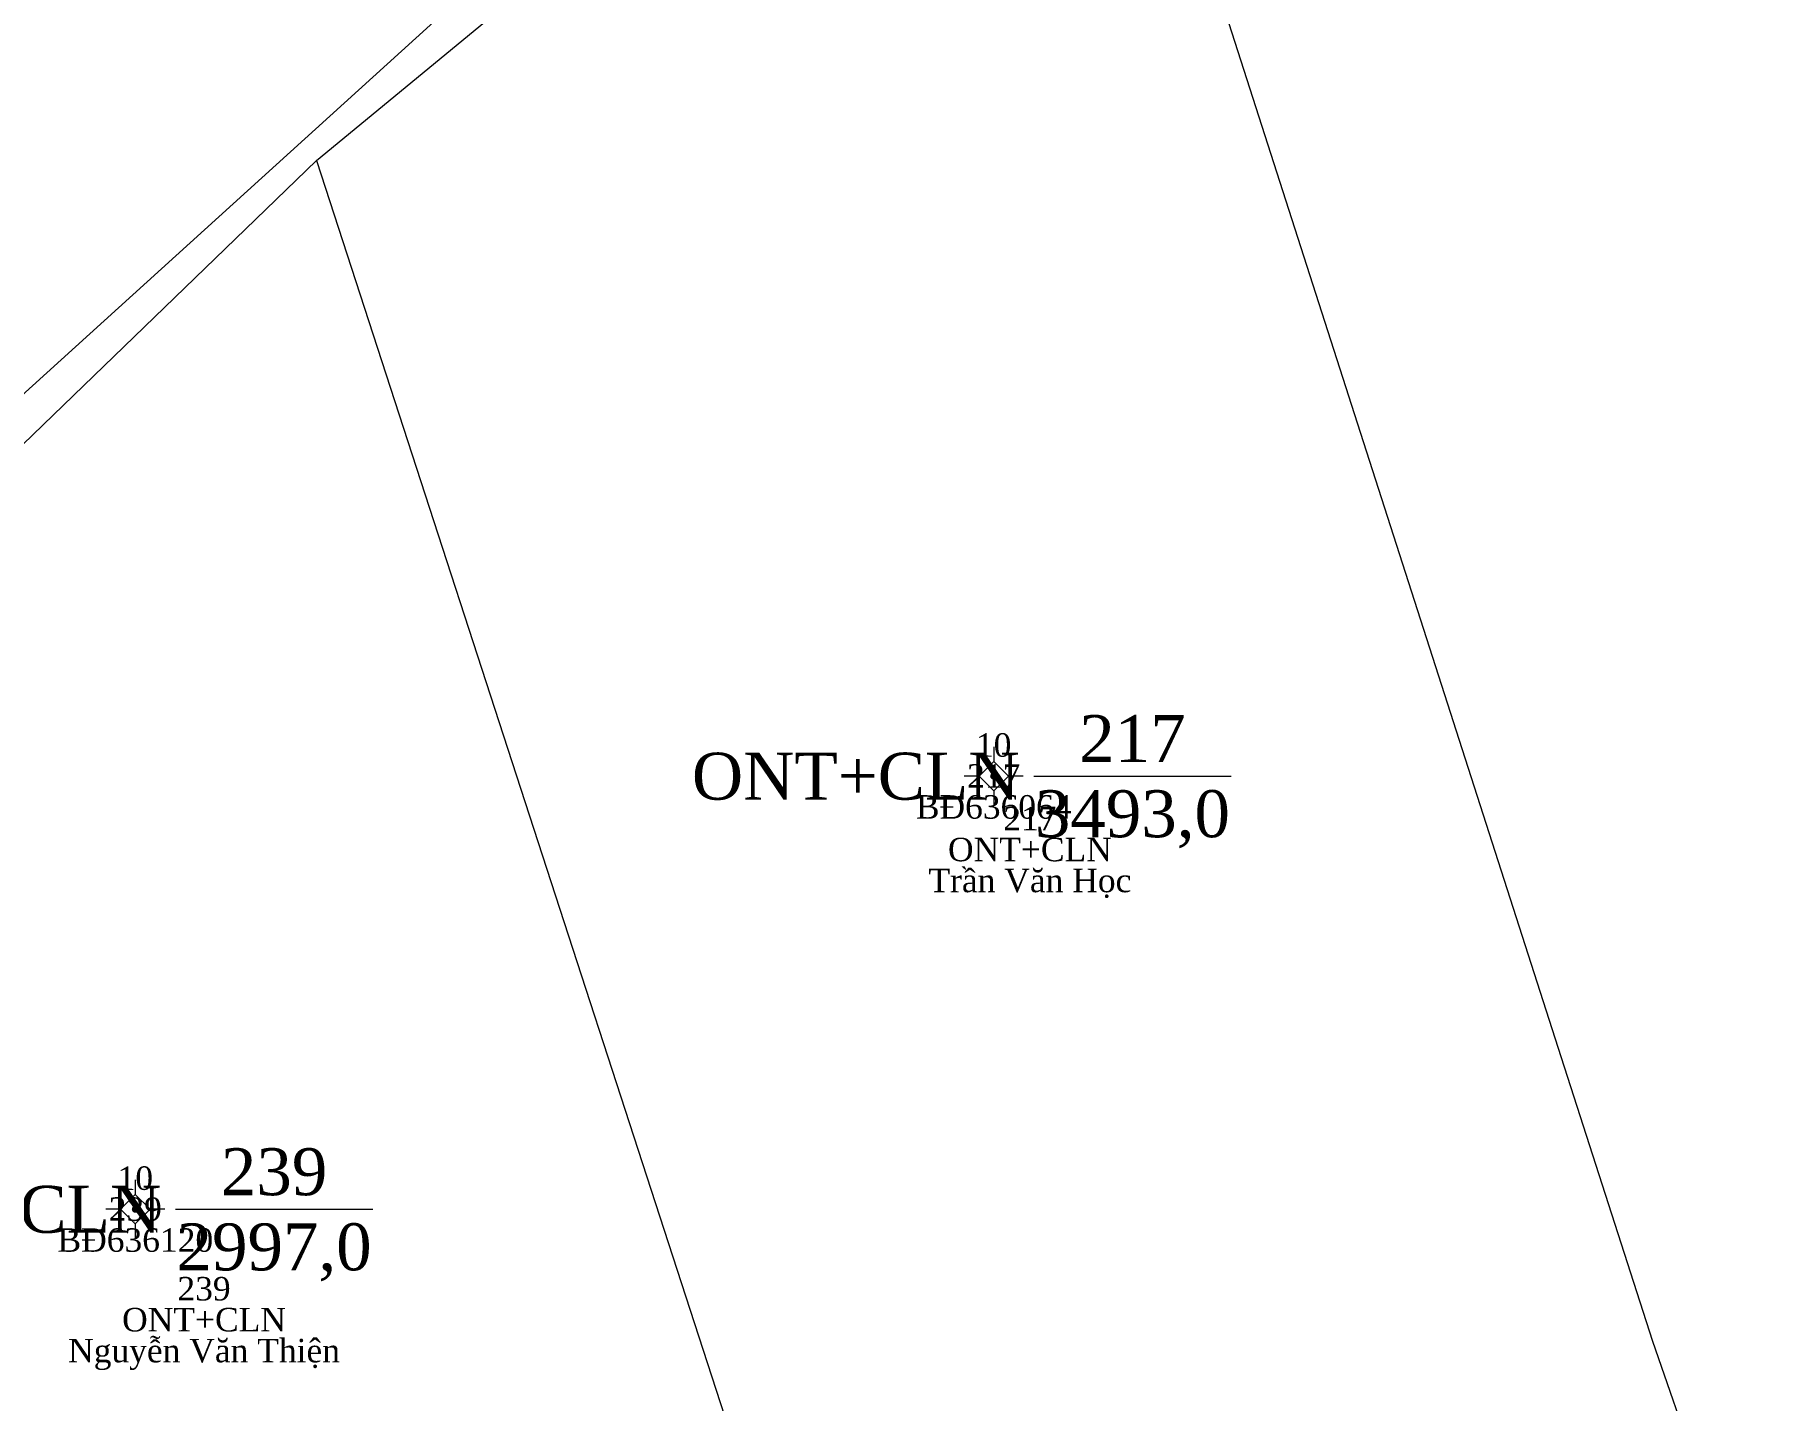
# Model space of a CAD drawing. Header units: metres. Extents: x 543340 to 549474, y 1840490 to 1845220.
# Drawn here: x 547951.4 to 548025.1, y 1842195.8 to 1842253.9 of the extents above; entities that cross this region are included whole.
import ezdxf
from ezdxf.enums import TextEntityAlignment as Align

# ---------------------------------------------------------------- set-up
doc = ezdxf.new("R2010")
doc.units = ezdxf.units.M
doc.header["$MEASUREMENT"] = 0
for name, color, linetype, lineweight in [('Level 10', 7, 'Continuous', 0), ('Level 11', 7, 'Continuous', 0), ('Level 13', 7, 'Continuous', 0), ('Level 15', 7, 'Continuous', 0), ('Level 19', 7, 'Continuous', 0), ('Level 2', 7, 'Continuous', 0), ('Level 4', 7, 'Continuous', 0)]:
    doc.layers.add(name, color=color, linetype=linetype, lineweight=lineweight)
doc.styles.add('Style-Times New Roman', font='times.ttf')

# ---------------------------------------------------------------- blocks, each defined once
blk = doc.blocks.new('CENTRD')
at = {"layer": 'Level 11', "linetype": 'Continuous', "lineweight": 0}
h = blk.add_hatch(color=1, dxfattribs=at)
edge = h.paths.add_edge_path()
edge.add_arc((0, 0), 1.5, 0, 360)
at = {"layer": 'Level 11', "color": 1, "linetype": 'Continuous', "lineweight": 0}
for p, q in [((0, 12.5), (0, 6.25)), ((-6.25, 0), (-12.5, 0)), ((0, 6.25), (-6.25, 0)), ((-6.25, 0), (0, -6.25)), ((6.25, 0), (0, 6.25)), ((0, -6.25), (6.25, 0)), ((12.5, 0), (6.25, 0)), ((0, -6.25), (0, -12.5))]:
    blk.add_line(p, q, dxfattribs=at)
blk = doc.blocks.new('N_THUA_121')
at = {"layer": 'Level 13', "color": 1, "linetype": 'Continuous', "lineweight": 0}
blk.add_line((1.704, 0), (10.114, 0), dxfattribs=at)
at = {"layer": 'Level 13', "color": 5, "linetype": 'Continuous', "lineweight": 0, "style": 'Style-Times New Roman'}
blk.add_text('217', height=2, dxfattribs=at).set_placement((5.909, 1.6), align=Align.MIDDLE_CENTER)
at = {"layer": 'Level 2', "color": 3, "linetype": 'Continuous', "lineweight": 0, "style": 'Style-Times New Roman'}
blk.add_text('ONT+CLN', height=2, dxfattribs=at).set_placement((1.104, 0), align=Align.MIDDLE_RIGHT)
at = {"layer": 'Level 4', "color": 1, "linetype": 'Continuous', "lineweight": 0, "style": 'Style-Times New Roman'}
blk.add_text('3493,0', height=2, dxfattribs=at).set_placement((5.909, -1.6), align=Align.MIDDLE_CENTER)
blk = doc.blocks.new('N_THUA_125')
at = {"layer": 'Level 13', "color": 1, "linetype": 'Continuous', "lineweight": 0}
blk.add_line((1.705, 0), (10.115, 0), dxfattribs=at)
at = {"layer": 'Level 13', "color": 5, "linetype": 'Continuous', "lineweight": 0, "style": 'Style-Times New Roman'}
blk.add_text('239', height=2, dxfattribs=at).set_placement((5.91, 1.6), align=Align.MIDDLE_CENTER)
at = {"layer": 'Level 2', "color": 3, "linetype": 'Continuous', "lineweight": 0, "style": 'Style-Times New Roman'}
blk.add_text('ONT+CLN', height=2, dxfattribs=at).set_placement((1.105, 0), align=Align.MIDDLE_RIGHT)
at = {"layer": 'Level 4', "color": 1, "linetype": 'Continuous', "lineweight": 0, "style": 'Style-Times New Roman'}
blk.add_text('2997,0', height=2, dxfattribs=at).set_placement((5.91, -1.6), align=Align.MIDDLE_CENTER)

msp = doc.modelspace()

# ---------------------------------------------------------------- linework, layer by layer
at = {"layer": 'Level 10', "color": 7, "lineweight": 0, "flags": 128}
for points in [[(548000, 1842278.97), (548000, 1842282.96), (548000, 1842282.97), (547982.71, 1842267.45), (547980.912, 1842265.82), (547969.456, 1842255.431), (547930.24, 1842219.87), (547928.696, 1842218.362), (547906.57, 1842196.75)], [(547963.39, 1842248.55), (547971.511, 1842255.227), (547984.193, 1842265.654), (547995.61, 1842275.04)], [(547995.61, 1842275.04), (547998.913, 1842264.764), (548002.886, 1842252.4), (548016.257, 1842210.799), (548020.28, 1842198.28), (548022.14, 1842192.92), (548024.17, 1842187.05), (548025.09, 1842184.39)], [(547929.41, 1842215.7), (547930.167, 1842216.432), (547963.39, 1842248.55)], [(547963.39, 1842248.55), (547981.334, 1842193.361), (547985.98, 1842179.07), (547987.89, 1842173.17), (547989.04, 1842169.64)]]:
    msp.add_lwpolyline(points, dxfattribs=at)

# ---------------------------------------------------------------- block references
at = {"layer": 'Level 11', "color": 1, "linetype": 'Continuous', "lineweight": 0, "xscale": 0.1, "yscale": 0.1, "zscale": 0.1}
for p in [(547992.23, 1842222.34), (547955.68, 1842203.9)]:
    msp.add_blockref('CENTRD', p, dxfattribs=at)
at = {"layer": 'Level 2', "color": 3, "linetype": 'Continuous', "lineweight": 0}
for name, p in [('N_THUA_121', (547992.23, 1842222.34)), ('N_THUA_125', (547955.68, 1842203.9))]:
    msp.add_blockref(name, p, dxfattribs=at)

# ---------------------------------------------------------------- texts
at = {"layer": 'Level 15', "color": 1, "linetype": 'Continuous', "lineweight": 0, "char_height": 1, "attachment_point": 5, "line_spacing_factor": 0.790495, "style": 'Style-Times New Roman'}
for s, insert in [('217\\PONT+CLN\\PTrần Văn Học', (547993.772, 1842219.09)), ('239\\PONT+CLN\\PNguyễn Văn Thiện', (547958.606, 1842199.036))]:
    msp.add_mtext(s, dxfattribs=dict(at, insert=insert))
at = {"layer": 'Level 19', "color": 2, "linetype": 'Continuous', "lineweight": 0, "char_height": 1, "attachment_point": 5, "line_spacing_factor": 0.790495, "style": 'Style-Times New Roman'}
for s, insert in [('10\\P217\\PBĐ636064', (547992.23, 1842222.34)), ('10\\P217\\PBĐ636064', (547992.23, 1842222.34)), ('10\\P239\\PBĐ636120', (547955.68, 1842203.9)), ('10\\P239\\PBĐ636120', (547955.68, 1842203.9))]:
    msp.add_mtext(s, dxfattribs=dict(at, insert=insert))

doc.saveas('drawing.dxf')
